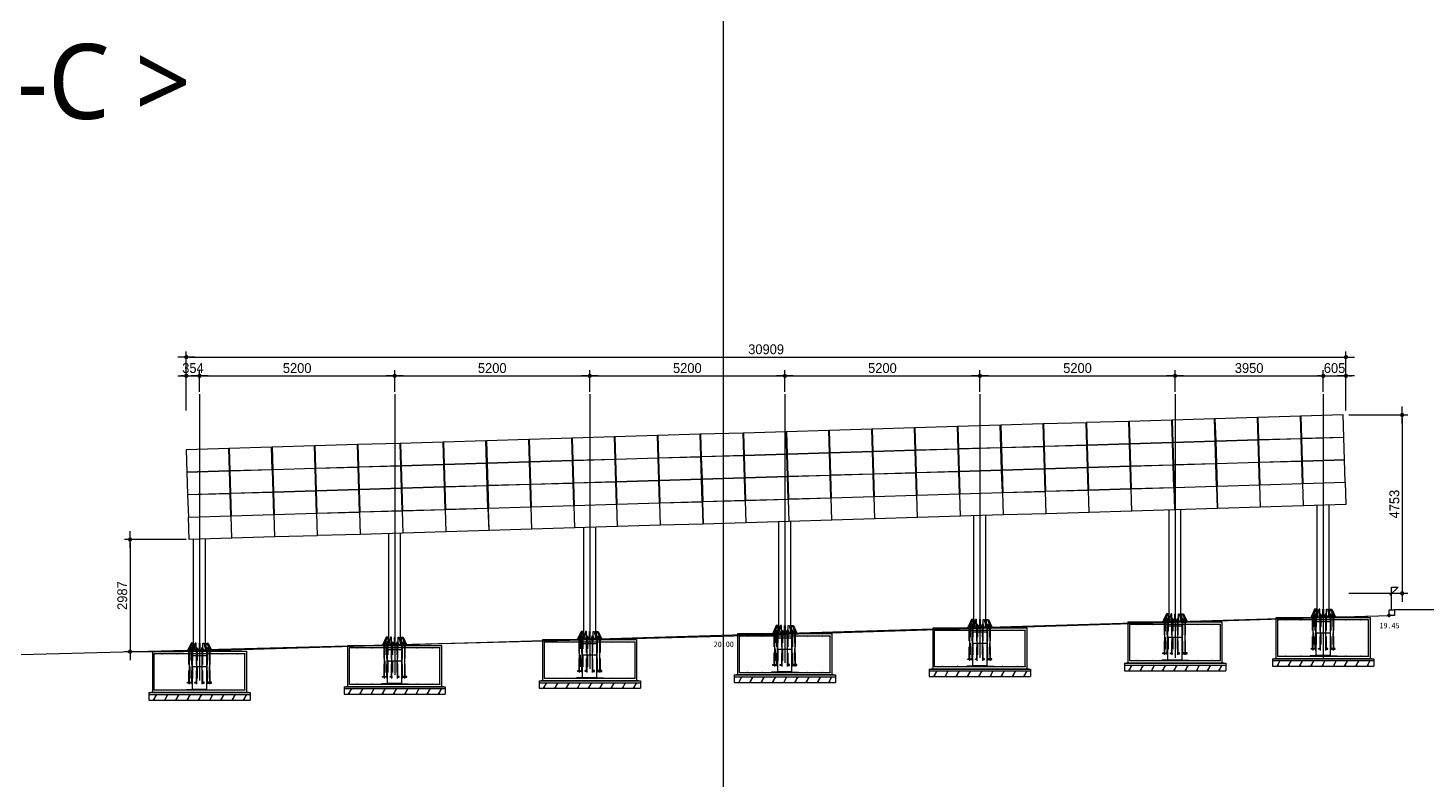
# Model space of a CAD drawing. Header units: millimetres. Extents: x 10297564 to 11610295, y -9287743 to -8409454.
# Drawn here: x 10773432 to 10810723, y -9248164 to -9228131 of the extents above; entities that cross this region are included whole.
import ezdxf

# ---------------------------------------------------------------- set-up
doc = ezdxf.new("R2010")
doc.units = ezdxf.units.MM
doc.header["$LTSCALE"] = 100
doc.linetypes.add('CEN1', pattern=[22, 15, -3, 1, -3])
doc.linetypes.add('HIDDEN2', pattern=[4.7625, 3.175, -1.5875])
for name, color, linetype in [('BOLT', 210, 'Continuous'), ('CEN', 1, 'CEN1'), ('CON', 2, 'Continuous'), ('dim', 7, 'Continuous'), ('FIN', 8, 'Continuous'), ('HD-16', 3, 'Continuous'), ('module', 5, 'Continuous'), ('PLATE', 6, 'Continuous'), ('단면도', 140, 'Continuous'), ('부속품', 4, 'Continuous'), ('원형강관', 4, 'Continuous'), ('지적경계', 6, 'Continuous'), ('표기', 6, 'Continuous')]:
    doc.layers.add(name, color=color, linetype=linetype)
doc.styles.add('box1', font='malgun.ttf')
doc.styles.add('KSHP', font='DotumChe.ttf')
doc.styles.add('돋음', font='Dotum.ttf')
doc.dimstyles.new('NDIM-150', dxfattribs={"dimscale": 75, "dimtxt": 3.5, "dimasz": 1, "dimexe": 2, "dimexo": 1, "dimgap": 1, "dimtad": 1, "dimdec": 0, "dimzin": 0, "dimdsep": 46, "dimtxsty": '돋음', "dimblk": 'dotk', "dimcen": 2, "dimdle": 2, "dimclrd": 4, "dimclre": 4, "dimclrt": 7, "dimadec": 0, "dimazin": 0, "dimtfac": 1, "dimtdec": 0, "dimtix": 1, "dimtmove": 2, "dimatfit": 3, "dimldrblk": 'DIMDOT', "dimfxl": 1, "dimtolj": 1, "dimtzin": 0, "dimlwd": -1, "dimlwe": -1, "dimarcsym": 0})

# ---------------------------------------------------------------- blocks, each defined once
blk = doc.blocks.new('dotk')
blk.add_line((-3, 0), (3, 0))
at = {"const_width": 0.75}
blk.add_lwpolyline([(-0.375, 0, 1), (0.375, 0, 1)], format="xyb", close=True, dxfattribs=at)
blk = doc.blocks.new('*D1163')
at = {"layer": 'defpoints', "color": 0, "linetype": 'ByBlock', "ltscale": 1.8, "transparency": 16777216}
for p in [(10808562, -9236898), (10777653, -9238398), (10808562, -9238398)]:
    blk.add_point(p, dxfattribs=at)
at = {"layer": 'dim', "color": 4, "ltscale": 1.8, "transparency": 16777216}
for p, q in [((10777653, -9238323), (10777653, -9236748)), ((10777728, -9236898), (10808487, -9236898)), ((10808562, -9238323), (10808562, -9236748))]:
    blk.add_line(p, q, dxfattribs=at)
at = {"layer": 'dim', "color": 4, "linetype": 'ByBlock', "ltscale": 1.8, "transparency": 16777216, "xscale": 75, "yscale": 75, "zscale": 75, "rotation": 180}
blk.add_blockref('dotk', (10777653, -9236898), dxfattribs=at)
at = {"layer": 'dim', "color": 4, "linetype": 'ByBlock', "ltscale": 1.8, "transparency": 16777216, "xscale": 75, "yscale": 75, "zscale": 75}
blk.add_blockref('dotk', (10808562, -9236898), dxfattribs=at)
at = {"layer": 'dim', "color": 7, "linetype": 'ByBlock', "ltscale": 1.8, "transparency": 16777216, "insert": (10793107, -9236692), "char_height": 262.5, "attachment_point": 5, "style": '돋음'}
blk.add_mtext('\\A1;30909', dxfattribs=at)
blk = doc.blocks.new('DIMDOT')
blk.add_line((-1.5, 0), (1.5, 0))
blk.add_circle((0, 0), 0.75)
blk = doc.blocks.new('*D1164')
at = {"layer": 'defpoints', "color": 0, "linetype": 'ByBlock', "ltscale": 1.8, "transparency": 16777216}
for p in [(10778007, -9237398), (10778007, -9237898), (10777653, -9238398)]:
    blk.add_point(p, dxfattribs=at)
at = {"layer": 'dim', "color": 4, "ltscale": 1.8, "transparency": 16777216}
for p, q in [((10777578, -9237398), (10777503, -9237398)), ((10777653, -9238323), (10777653, -9237248)), ((10777653, -9237398), (10778007, -9237398)), ((10778007, -9237823), (10778007, -9237248)), ((10778082, -9237398), (10778157, -9237398))]:
    blk.add_line(p, q, dxfattribs=at)
at = {"layer": 'dim', "color": 4, "linetype": 'ByBlock', "ltscale": 1.8, "transparency": 16777216, "xscale": 75, "yscale": 75, "zscale": 75}
blk.add_blockref('dotk', (10777653, -9237398), dxfattribs=at)
at = {"layer": 'dim', "color": 4, "linetype": 'ByBlock', "ltscale": 1.8, "transparency": 16777216, "xscale": 75, "yscale": 75, "zscale": 75, "rotation": 180}
blk.add_blockref('dotk', (10778007, -9237398), dxfattribs=at)
at = {"layer": 'dim', "color": 7, "linetype": 'ByBlock', "ltscale": 1.8, "transparency": 16777216, "insert": (10777830, -9237192), "char_height": 262.5, "attachment_point": 5, "style": '돋음'}
blk.add_mtext('\\A1;354', dxfattribs=at)
blk = doc.blocks.new('*D1165')
at = {"layer": 'defpoints', "color": 0, "linetype": 'ByBlock', "ltscale": 1.8, "transparency": 16777216}
for p in [(10804007, -9237398), (10798807, -9237898), (10804007, -9237898)]:
    blk.add_point(p, dxfattribs=at)
at = {"layer": 'dim', "color": 4, "ltscale": 1.8, "transparency": 16777216}
for p, q in [((10798807, -9237823), (10798807, -9237248)), ((10798882, -9237398), (10803932, -9237398)), ((10804007, -9237823), (10804007, -9237248))]:
    blk.add_line(p, q, dxfattribs=at)
at = {"layer": 'dim', "color": 4, "linetype": 'ByBlock', "ltscale": 1.8, "transparency": 16777216, "xscale": 75, "yscale": 75, "zscale": 75, "rotation": 180}
blk.add_blockref('dotk', (10798807, -9237398), dxfattribs=at)
at = {"layer": 'dim', "color": 4, "linetype": 'ByBlock', "ltscale": 1.8, "transparency": 16777216, "xscale": 75, "yscale": 75, "zscale": 75}
blk.add_blockref('dotk', (10804007, -9237398), dxfattribs=at)
at = {"layer": 'dim', "color": 7, "linetype": 'ByBlock', "ltscale": 1.8, "transparency": 16777216, "insert": (10801407, -9237192), "char_height": 262.5, "attachment_point": 5, "style": '돋음'}
blk.add_mtext('\\A1;5200', dxfattribs=at)
blk = doc.blocks.new('*D1166')
at = {"layer": 'defpoints', "color": 0, "linetype": 'ByBlock', "ltscale": 1.8, "transparency": 16777216}
for p in [(10807957, -9237398), (10804007, -9237898), (10807957, -9237898)]:
    blk.add_point(p, dxfattribs=at)
at = {"layer": 'dim', "color": 4, "ltscale": 1.8, "transparency": 16777216}
for p, q in [((10804007, -9237823), (10804007, -9237248)), ((10804082, -9237398), (10807882, -9237398)), ((10807957, -9237823), (10807957, -9237248))]:
    blk.add_line(p, q, dxfattribs=at)
at = {"layer": 'dim', "color": 4, "linetype": 'ByBlock', "ltscale": 1.8, "transparency": 16777216, "xscale": 75, "yscale": 75, "zscale": 75, "rotation": 180}
blk.add_blockref('dotk', (10804007, -9237398), dxfattribs=at)
at = {"layer": 'dim', "color": 4, "linetype": 'ByBlock', "ltscale": 1.8, "transparency": 16777216, "xscale": 75, "yscale": 75, "zscale": 75}
blk.add_blockref('dotk', (10807957, -9237398), dxfattribs=at)
at = {"layer": 'dim', "color": 7, "linetype": 'ByBlock', "ltscale": 1.8, "transparency": 16777216, "insert": (10805982, -9237192), "char_height": 262.5, "attachment_point": 5, "style": '돋음'}
blk.add_mtext('\\A1;3950', dxfattribs=at)
blk = doc.blocks.new('*D1167')
at = {"layer": 'defpoints', "color": 0, "linetype": 'ByBlock', "ltscale": 1.8, "transparency": 16777216}
for p in [(10808562, -9237398), (10807957, -9237898), (10808562, -9238398)]:
    blk.add_point(p, dxfattribs=at)
at = {"layer": 'dim', "color": 4, "ltscale": 1.8, "transparency": 16777216}
for p, q in [((10807882, -9237398), (10807807, -9237398)), ((10807957, -9237823), (10807957, -9237248)), ((10807957, -9237398), (10808562, -9237398)), ((10808562, -9238323), (10808562, -9237248)), ((10808637, -9237398), (10808712, -9237398))]:
    blk.add_line(p, q, dxfattribs=at)
at = {"layer": 'dim', "color": 4, "linetype": 'ByBlock', "ltscale": 1.8, "transparency": 16777216, "xscale": 75, "yscale": 75, "zscale": 75}
blk.add_blockref('dotk', (10807957, -9237398), dxfattribs=at)
at = {"layer": 'dim', "color": 4, "linetype": 'ByBlock', "ltscale": 1.8, "transparency": 16777216, "xscale": 75, "yscale": 75, "zscale": 75, "rotation": 180}
blk.add_blockref('dotk', (10808562, -9237398), dxfattribs=at)
at = {"layer": 'dim', "color": 7, "linetype": 'ByBlock', "ltscale": 1.8, "transparency": 16777216, "insert": (10808259, -9237192), "char_height": 262.5, "attachment_point": 5, "style": '돋음'}
blk.add_mtext('\\A1;605', dxfattribs=at)
blk = doc.blocks.new('*D1168')
at = {"layer": 'defpoints', "color": 0, "linetype": 'ByBlock', "ltscale": 1.8, "transparency": 16777216}
for p in [(10798807, -9237398), (10793607, -9237898), (10798807, -9237898)]:
    blk.add_point(p, dxfattribs=at)
at = {"layer": 'dim', "color": 4, "ltscale": 1.8, "transparency": 16777216}
for p, q in [((10793607, -9237823), (10793607, -9237248)), ((10793682, -9237398), (10798732, -9237398)), ((10798807, -9237823), (10798807, -9237248))]:
    blk.add_line(p, q, dxfattribs=at)
at = {"layer": 'dim', "color": 4, "linetype": 'ByBlock', "ltscale": 1.8, "transparency": 16777216, "xscale": 75, "yscale": 75, "zscale": 75, "rotation": 180}
blk.add_blockref('dotk', (10793607, -9237398), dxfattribs=at)
at = {"layer": 'dim', "color": 4, "linetype": 'ByBlock', "ltscale": 1.8, "transparency": 16777216, "xscale": 75, "yscale": 75, "zscale": 75}
blk.add_blockref('dotk', (10798807, -9237398), dxfattribs=at)
at = {"layer": 'dim', "color": 7, "linetype": 'ByBlock', "ltscale": 1.8, "transparency": 16777216, "insert": (10796207, -9237192), "char_height": 262.5, "attachment_point": 5, "style": '돋음'}
blk.add_mtext('\\A1;5200', dxfattribs=at)
blk = doc.blocks.new('*D1169')
at = {"layer": 'defpoints', "color": 0, "linetype": 'ByBlock', "ltscale": 1.8, "transparency": 16777216}
for p in [(10793607, -9237398), (10788407, -9237898), (10793607, -9237898)]:
    blk.add_point(p, dxfattribs=at)
at = {"layer": 'dim', "color": 4, "ltscale": 1.8, "transparency": 16777216}
for p, q in [((10788407, -9237823), (10788407, -9237248)), ((10788482, -9237398), (10793532, -9237398)), ((10793607, -9237823), (10793607, -9237248))]:
    blk.add_line(p, q, dxfattribs=at)
at = {"layer": 'dim', "color": 4, "linetype": 'ByBlock', "ltscale": 1.8, "transparency": 16777216, "xscale": 75, "yscale": 75, "zscale": 75, "rotation": 180}
blk.add_blockref('dotk', (10788407, -9237398), dxfattribs=at)
at = {"layer": 'dim', "color": 4, "linetype": 'ByBlock', "ltscale": 1.8, "transparency": 16777216, "xscale": 75, "yscale": 75, "zscale": 75}
blk.add_blockref('dotk', (10793607, -9237398), dxfattribs=at)
at = {"layer": 'dim', "color": 7, "linetype": 'ByBlock', "ltscale": 1.8, "transparency": 16777216, "insert": (10791007, -9237192), "char_height": 262.5, "attachment_point": 5, "style": '돋음'}
blk.add_mtext('\\A1;5200', dxfattribs=at)
blk = doc.blocks.new('*D1170')
at = {"layer": 'defpoints', "color": 0, "linetype": 'ByBlock', "ltscale": 1.8, "transparency": 16777216}
for p in [(10788407, -9237398), (10783207, -9237898), (10788407, -9237898)]:
    blk.add_point(p, dxfattribs=at)
at = {"layer": 'dim', "color": 4, "ltscale": 1.8, "transparency": 16777216}
for p, q in [((10783207, -9237823), (10783207, -9237248)), ((10783282, -9237398), (10788332, -9237398)), ((10788407, -9237823), (10788407, -9237248))]:
    blk.add_line(p, q, dxfattribs=at)
at = {"layer": 'dim', "color": 4, "linetype": 'ByBlock', "ltscale": 1.8, "transparency": 16777216, "xscale": 75, "yscale": 75, "zscale": 75, "rotation": 180}
blk.add_blockref('dotk', (10783207, -9237398), dxfattribs=at)
at = {"layer": 'dim', "color": 4, "linetype": 'ByBlock', "ltscale": 1.8, "transparency": 16777216, "xscale": 75, "yscale": 75, "zscale": 75}
blk.add_blockref('dotk', (10788407, -9237398), dxfattribs=at)
at = {"layer": 'dim', "color": 7, "linetype": 'ByBlock', "ltscale": 1.8, "transparency": 16777216, "insert": (10785807, -9237192), "char_height": 262.5, "attachment_point": 5, "style": '돋음'}
blk.add_mtext('\\A1;5200', dxfattribs=at)
blk = doc.blocks.new('*D1171')
at = {"layer": 'defpoints', "color": 0, "linetype": 'ByBlock', "ltscale": 1.8, "transparency": 16777216}
for p in [(10783207, -9237398), (10778007, -9237898), (10783207, -9237898)]:
    blk.add_point(p, dxfattribs=at)
at = {"layer": 'dim', "color": 4, "ltscale": 1.8, "transparency": 16777216}
for p, q in [((10778007, -9237823), (10778007, -9237248)), ((10778082, -9237398), (10783132, -9237398)), ((10783207, -9237823), (10783207, -9237248))]:
    blk.add_line(p, q, dxfattribs=at)
at = {"layer": 'dim', "color": 4, "linetype": 'ByBlock', "ltscale": 1.8, "transparency": 16777216, "xscale": 75, "yscale": 75, "zscale": 75, "rotation": 180}
blk.add_blockref('dotk', (10778007, -9237398), dxfattribs=at)
at = {"layer": 'dim', "color": 4, "linetype": 'ByBlock', "ltscale": 1.8, "transparency": 16777216, "xscale": 75, "yscale": 75, "zscale": 75}
blk.add_blockref('dotk', (10783207, -9237398), dxfattribs=at)
at = {"layer": 'dim', "color": 7, "linetype": 'ByBlock', "ltscale": 1.8, "transparency": 16777216, "insert": (10780607, -9237192), "char_height": 262.5, "attachment_point": 5, "style": '돋음'}
blk.add_mtext('\\A1;5200', dxfattribs=at)
blk = doc.blocks.new('M20-900L-2')
at = {"layer": 'BOLT', "color": 8}
for p, q in [((-67476, 389887), (-67513, 389887)), ((-67513, 389887), (-67513, 389883)), ((-67513, 389883), (-67476, 389883)), ((-67513, 389860), (-67513, 389864)), ((-67513, 389864), (-67476, 389864)), ((-67476, 389860), (-67513, 389860)), ((-67512, 389923), (-67509, 389924)), ((-67512, 389923), (-67512, 389908)), ((-67512, 389908), (-67477, 389908)), ((-67512, 389907), (-67509, 389908)), ((-67512, 389907), (-67512, 389892)), ((-67512, 389892), (-67477, 389892)), ((-67512, 389840), (-67512, 389855)), ((-67512, 389855), (-67477, 389855)), ((-67512, 389840), (-67509, 389839)), ((-67478, 389892), (-67511, 389892)), ((-67511, 389892), (-67511, 389887)), ((-67511, 389887), (-67478, 389887)), ((-67511, 389855), (-67511, 389860)), ((-67511, 389860), (-67478, 389860)), ((-67478, 389855), (-67511, 389855)), ((-67509, 389924), (-67479, 389924)), ((-67509, 389908), (-67479, 389908)), ((-67509, 389839), (-67479, 389839)), ((-67506, 389887), (-67506, 389883)), ((-67506, 389860), (-67506, 389864)), ((-67504, 389892), (-67504, 389887)), ((-67484, 389883), (-67504, 389883)), ((-67484, 389864), (-67504, 389864)), ((-67504, 389855), (-67504, 389860)), ((-67503, 389923), (-67503, 389908)), ((-67503, 389907), (-67503, 389892)), ((-67503, 389840), (-67503, 389855)), ((-67493, 389892), (-67498, 389887)), ((-67493, 389855), (-67498, 389860)), ((-67491, 389892), (-67496, 389887)), ((-67491, 389855), (-67496, 389860)), ((-67486, 389923), (-67486, 389908)), ((-67486, 389907), (-67486, 389892)), ((-67486, 389840), (-67486, 389855)), ((-67484, 389892), (-67484, 389887)), ((-67484, 389855), (-67484, 389860)), ((-67483, 389887), (-67483, 389883)), ((-67483, 389860), (-67483, 389864)), ((-67479, 389924), (-67477, 389923)), ((-67479, 389908), (-67477, 389907)), ((-67479, 389839), (-67477, 389840)), ((-67478, 389887), (-67478, 389892)), ((-67478, 389860), (-67478, 389855)), ((-67477, 389908), (-67477, 389923)), ((-67477, 389892), (-67477, 389907)), ((-67477, 389855), (-67477, 389840)), ((-67476, 389883), (-67476, 389887)), ((-67476, 389864), (-67476, 389860))]:
    blk.add_line(p, q, dxfattribs=at)
at = {"layer": 'BOLT', "color": 8, "linetype": 'HIDDEN2', "elevation": 0}
blk.add_lwpolyline([(-67506, 389933), (-67482, 389933), (-67486, 389934), (-67503, 389934), (-67506, 389933), (-67506, 389014), (-67444, 389014), (-67444, 389038), (-67482, 389038), (-67482, 389933)], dxfattribs=at)
at = {"layer": 'BOLT', "color": 8}
for centre, radius, start, end in [((-67507, 389917), 7.66, 55.591, 124.409), ((-67507, 389900), 7.66, 55.591, 124.409), ((-67507, 389846), 7.66, 235.591, 304.409), ((-67494, 389894), 30, 90.4002, 107.1986), ((-67494, 389878), 30, 90.4002, 107.1986), ((-67494, 389869), 30, 252.8014, 269.5998), ((-67495, 389894), 30, 72.8014, 89.5998), ((-67495, 389878), 30, 72.8014, 89.5998), ((-67495, 389869), 30, 270.4002, 287.1986), ((-67481, 389917), 7.66, 55.591, 124.409), ((-67481, 389900), 7.66, 55.591, 124.409), ((-67481, 389846), 7.66, 235.591, 304.409)]:
    blk.add_arc(centre, radius, start, end, dxfattribs=at)
at = {"layer": 'CEN'}
blk.add_line((-67494, 388984), (-67494, 389969), dxfattribs=at)
at = {"layer": '부속품', "color": 5, "elevation": 0}
blk.add_lwpolyline([(-67468, 389926), (-67476, 389940), (-67484, 389953, 0.250765), (-67486, 389954), (-67504, 389954, 0.250765), (-67506, 389953), (-67514, 389940), (-67520, 389926), (-67525, 389911), (-67525, 389883), (-67464, 389883), (-67464, 389911)], format="xyb", close=True, dxfattribs=at)
blk = doc.blocks.new('잡석다짐표시-1')
at = {"layer": 'FIN', "color": 8}
for p, q in [((-51317, 390310), (-51231, 390460)), ((-51248, 390430), (-51266, 390460)), ((-51283, 390310), (-51300, 390340))]:
    blk.add_line(p, q, dxfattribs=at)
blk = doc.blocks.new('A$Cb693f4c1')
at = {"layer": 'CON'}
for p, q in [((-1250, -1100), (-1250, 0)), ((-1250, 0), (1250, 0)), ((1250, 0), (1250, -1100)), ((1300, -1100), (-1300, -1100))]:
    blk.add_line(p, q, dxfattribs=at)
at = {"layer": 'CON', "color": 8}
for p, q in [((-1350, -1100), (-1350, -1300)), ((-1350, -1100), (1350, -1100)), ((1350, -1100), (1350, -1300)), ((-1350, -1150), (1350, -1150)), ((-1350, -1300), (1350, -1300))]:
    blk.add_line(p, q, dxfattribs=at)
at = {"layer": 'HD-16'}
for p, q in [((-1208, -60), (1208, -60)), ((-1208, -1040), (-1208, -60)), ((-190, -1024), (-190, -60)), ((-190, -110), (190, -110)), ((0, -60), (0, -780)), ((190, -1024), (190, -60)), ((1208, -1040), (1208, -60)), ((-190, -410), (190, -410)), ((1208, -1040), (-1208, -1040)), ((1208, -1040), (-1208, -1040)), ((-190, -1024), (-352, -1024)), ((-190, -1010), (190, -1010)), ((190, -1024), (368, -1024))]:
    blk.add_line(p, q, dxfattribs=at)
for centre in [(-1200, -68), (-1000, -68), (-600, -68), (-200, -68), (200, -68), (600, -68), (1000, -68), (1200, -68), (-1200, -1032), (-1000, -1032), (-600, -1032), (-200, -1032), (200, -1032), (600, -1032), (1000, -1032), (1200, -1032)]:
    blk.add_circle(centre, 8, dxfattribs=at)
at = {"layer": 'CEN'}
for p in [(50087, -391610), (50387, -391610), (50687, -391610), (50987, -391610), (51287, -391610), (51587, -391610), (51887, -391610), (52187, -391610), (52487, -391610)]:
    blk.add_blockref('잡석다짐표시-1', p, dxfattribs=at)
blk = doc.blocks.new('*D1172')
at = {"layer": 'defpoints', "color": 0, "linetype": 'ByBlock', "ltscale": 1.8, "transparency": 16777216}
for p in [(10808561, -9238439), (10808561, -9243191), (10810061, -9243191)]:
    blk.add_point(p, dxfattribs=at)
at = {"layer": 'dim', "color": 4, "ltscale": 1.8, "transparency": 16777216}
for p, q in [((10808636, -9238439), (10810211, -9238439)), ((10810061, -9238514), (10810061, -9243116)), ((10808636, -9243191), (10810211, -9243191))]:
    blk.add_line(p, q, dxfattribs=at)
at = {"layer": 'dim', "color": 4, "linetype": 'ByBlock', "ltscale": 1.8, "transparency": 16777216, "xscale": 75, "yscale": 75, "zscale": 75}
for p, rotation in [((10810061, -9238439), 90), ((10810061, -9243191), 270)]:
    blk.add_blockref('dotk', p, dxfattribs=dict(at, rotation=rotation))
at = {"layer": 'dim', "color": 7, "linetype": 'ByBlock', "ltscale": 1.8, "transparency": 16777216, "insert": (10809855, -9240815), "char_height": 262.5, "attachment_point": 5, "rotation": 90, "style": '돋음'}
blk.add_mtext('\\A1;4753', dxfattribs=at)
blk = doc.blocks.new('*D1173')
at = {"layer": 'defpoints', "color": 0, "linetype": 'ByBlock', "ltscale": 1.8, "transparency": 16777216}
for p in [(10777725, -9241758), (10776153, -9244746), (10777652, -9244746)]:
    blk.add_point(p, dxfattribs=at)
at = {"layer": 'dim', "color": 4, "ltscale": 1.8, "transparency": 16777216}
for p, q in [((10777650, -9241758), (10776003, -9241758)), ((10776153, -9241833), (10776153, -9244671)), ((10777577, -9244746), (10776003, -9244746))]:
    blk.add_line(p, q, dxfattribs=at)
at = {"layer": 'dim', "color": 4, "linetype": 'ByBlock', "ltscale": 1.8, "transparency": 16777216, "xscale": 75, "yscale": 75, "zscale": 75}
for p, rotation in [((10776153, -9241758), 90), ((10776153, -9244746), 270)]:
    blk.add_blockref('dotk', p, dxfattribs=dict(at, rotation=rotation))
at = {"layer": 'dim', "color": 7, "linetype": 'ByBlock', "ltscale": 1.8, "transparency": 16777216, "insert": (10775946, -9243252), "char_height": 262.5, "attachment_point": 5, "rotation": 90, "style": '돋음'}
blk.add_mtext('\\A1;2987', dxfattribs=at)

msp = doc.modelspace()

# ---------------------------------------------------------------- linework, layer by layer
at = {"color": 8}
msp.add_line((10808561.5, -9243814.6), (10777652.5, -9244745.5), dxfattribs=at)
msp.add_line((10808561.5, -9243814.6), (10777652.5, -9244745.5), dxfattribs=at)
msp.add_lwpolyline([(10809710.1, -9243628.4), (10809860.1, -9243628.4), (10809860.1, -9243778.4), (10809710.1, -9243778.4)], close=True)
for points in [[(10812154.9, -9243628.4), (10809860.1, -9243628.4)], [(10738269, -9245628.4), (10757569.2, -9245228.4), (10791965, -9244328.4), (10809710.1, -9243778.4)]]:
    msp.add_lwpolyline(points)
msp.add_lwpolyline([(10778513.1, -9244680.4), (10791965, -9244328.4), (10809364.1, -9243789.2)], dxfattribs=at)
at = {"layer": 'CEN', "linetype": 'Continuous', "ltscale": 2}
for p, q in [((10778006.5, -9237889.5), (10778006.5, -9244912.2)), ((10783206.5, -9237889.5), (10783206.5, -9244912.2)), ((10788406.5, -9237889.5), (10788406.5, -9244912.2)), ((10793606.5, -9237889.5), (10793606.5, -9244912.2)), ((10798806.5, -9237889.5), (10798806.5, -9244912.2)), ((10804006.5, -9237889.5), (10804006.5, -9244912.2)), ((10807956.5, -9237889.5), (10807956.5, -9244912.2))]:
    msp.add_line(p, q, dxfattribs=at)
at = {"layer": 'module', "linetype": 'Continuous', "ltscale": 2}
for points in [[(10806204.6, -9238507.7), (10805072.1, -9238541.9), (10805090, -9239137.7), (10806222.5, -9239103.6)], [(10807347.1, -9238473.3), (10806214.6, -9238507.4), (10806232.5, -9239103.3), (10807365, -9239069.2)], [(10808489.5, -9238438.9), (10807357.1, -9238473), (10807375, -9239068.9), (10808507.5, -9239034.7)], [(10793637.3, -9238886.3), (10792504.8, -9238920.4), (10792522.7, -9239516.2), (10793655.2, -9239482.1)], [(10794779.8, -9238851.9), (10793647.3, -9238886), (10793665.2, -9239481.8), (10794797.7, -9239447.7)], [(10795922.2, -9238817.5), (10794789.8, -9238851.6), (10794807.7, -9239447.4), (10795940.2, -9239413.3)], [(10797064.7, -9238783), (10795932.2, -9238817.2), (10795950.2, -9239413), (10797082.7, -9239378.9)], [(10798207.2, -9238748.6), (10797074.7, -9238782.7), (10797092.7, -9239378.6), (10798225.1, -9239344.5)], [(10799349.7, -9238714.2), (10798217.2, -9238748.3), (10798235.1, -9239344.2), (10799367.6, -9239310)], [(10800492.2, -9238679.8), (10799359.7, -9238713.9), (10799377.6, -9239309.7), (10800510.1, -9239275.6)], [(10801634.6, -9238645.4), (10800502.2, -9238679.5), (10800520.1, -9239275.3), (10801652.6, -9239241.2)], [(10802777.1, -9238611), (10801644.6, -9238645.1), (10801662.6, -9239240.9), (10802795.1, -9239206.8)], [(10803919.6, -9238576.6), (10802787.1, -9238610.7), (10802805.1, -9239206.5), (10803937.6, -9239172.4)], [(10805062.1, -9238542.2), (10803929.6, -9238576.3), (10803947.6, -9239172.1), (10805080, -9239138)], [(10781070, -9239264.8), (10779937.5, -9239298.9), (10779955.4, -9239894.7), (10781087.9, -9239860.6)], [(10782212.5, -9239230.4), (10781080, -9239264.5), (10781097.9, -9239860.3), (10782230.4, -9239826.2)], [(10783354.9, -9239196), (10782222.5, -9239230.1), (10782240.4, -9239825.9), (10783372.9, -9239791.8)], [(10784497.4, -9239161.6), (10783364.9, -9239195.7), (10783382.9, -9239791.5), (10784515.4, -9239757.4)], [(10785639.9, -9239127.2), (10784507.4, -9239161.3), (10784525.4, -9239757.1), (10785657.8, -9239723)], [(10786782.4, -9239092.7), (10785649.9, -9239126.9), (10785667.8, -9239722.7), (10786800.3, -9239688.6)], [(10787924.9, -9239058.3), (10786792.4, -9239092.4), (10786810.3, -9239688.3), (10787942.8, -9239654.2)], [(10789067.3, -9239023.9), (10787934.9, -9239058), (10787952.8, -9239653.9), (10789085.3, -9239619.7)], [(10790209.8, -9238989.5), (10789077.3, -9239023.6), (10789095.3, -9239619.4), (10790227.8, -9239585.3)], [(10791352.3, -9238955.1), (10790219.8, -9238989.2), (10790237.8, -9239585), (10791370.3, -9239550.9)], [(10792494.8, -9238920.7), (10791362.3, -9238954.8), (10791380.3, -9239550.6), (10792512.7, -9239516.5)], [(10801652.7, -9239243.6), (10800520.2, -9239277.7), (10800538.1, -9239873.6), (10801670.6, -9239839.5)], [(10802795.1, -9239209.2), (10801662.7, -9239243.3), (10801680.6, -9239839.2), (10802813.1, -9239805.1)], [(10803937.6, -9239174.8), (10802805.1, -9239208.9), (10802823.1, -9239804.8), (10803955.6, -9239770.6)], [(10805080.1, -9239140.4), (10803947.6, -9239174.5), (10803965.6, -9239770.3), (10805098.1, -9239736.2)], [(10806222.6, -9239106), (10805090.1, -9239140.1), (10805108.1, -9239735.9), (10806240.5, -9239701.8)], [(10807365.1, -9239071.6), (10806232.6, -9239105.7), (10806250.5, -9239701.5), (10807383, -9239667.4)], [(10808507.6, -9239037.2), (10807375.1, -9239071.3), (10807393, -9239667.1), (10808525.5, -9239633)], [(10778785, -9239333.6), (10777652.5, -9239367.7), (10777670.5, -9239963.6), (10778803, -9239929.5)], [(10779927.5, -9239299.2), (10778795, -9239333.3), (10778813, -9239929.2), (10779945.4, -9239895)], [(10789085.4, -9239622.2), (10787952.9, -9239656.3), (10787970.8, -9240252.1), (10789103.3, -9240218)], [(10790227.8, -9239587.8), (10789095.4, -9239621.9), (10789113.3, -9240217.7), (10790245.8, -9240183.6)], [(10791370.3, -9239553.3), (10790237.8, -9239587.5), (10790255.8, -9240183.3), (10791388.3, -9240149.2)], [(10792512.8, -9239518.9), (10791380.3, -9239553), (10791398.3, -9240148.9), (10792530.8, -9240114.8)], [(10793655.3, -9239484.5), (10792522.8, -9239518.6), (10792540.8, -9240114.5), (10793673.2, -9240080.3)], [(10794797.8, -9239450.1), (10793665.3, -9239484.2), (10793683.2, -9240080), (10794815.7, -9240045.9)], [(10795940.3, -9239415.7), (10794807.8, -9239449.8), (10794825.7, -9240045.6), (10795958.2, -9240011.5)], [(10797082.7, -9239381.3), (10795950.3, -9239415.4), (10795968.2, -9240011.2), (10797100.7, -9239977.1)], [(10798225.2, -9239346.9), (10797092.7, -9239381), (10797110.7, -9239976.8), (10798243.2, -9239942.7)], [(10799367.7, -9239312.5), (10798235.2, -9239346.6), (10798253.2, -9239942.4), (10799385.6, -9239908.3)], [(10800510.2, -9239278), (10799377.7, -9239312.2), (10799395.6, -9239908), (10800528.1, -9239873.9)], [(10808525.6, -9239635.4), (10807393.1, -9239669.5), (10807411, -9240265.3), (10808543.5, -9240231.2)], [(10778803, -9239931.9), (10777670.5, -9239966), (10777688.5, -9240561.8), (10778821, -9240527.7)], [(10779945.5, -9239897.5), (10778813, -9239931.6), (10778831, -9240527.4), (10779963.5, -9240493.3)], [(10781088, -9239863.1), (10779955.5, -9239897.2), (10779973.5, -9240493), (10781105.9, -9240458.9)], [(10782230.5, -9239828.6), (10781098, -9239862.7), (10781115.9, -9240458.6), (10782248.4, -9240424.5)], [(10783373, -9239794.2), (10782240.5, -9239828.3), (10782258.4, -9240424.2), (10783390.9, -9240390.1)], [(10784515.4, -9239759.8), (10783383, -9239793.9), (10783400.9, -9240389.8), (10784533.4, -9240355.6)], [(10785657.9, -9239725.4), (10784525.4, -9239759.5), (10784543.4, -9240355.3), (10785675.9, -9240321.2)], [(10786800.4, -9239691), (10785667.9, -9239725.1), (10785685.9, -9240320.9), (10786818.3, -9240286.8)], [(10787942.9, -9239656.6), (10786810.4, -9239690.7), (10786828.3, -9240286.5), (10787960.8, -9240252.4)], [(10795958.3, -9240013.9), (10794825.8, -9240048.1), (10794843.7, -9240643.9), (10795976.2, -9240609.8)], [(10797100.8, -9239979.5), (10795968.3, -9240013.6), (10795986.2, -9240609.5), (10797118.7, -9240575.4)], [(10798243.2, -9239945.1), (10797110.8, -9239979.2), (10797128.7, -9240575.1), (10798261.2, -9240540.9)], [(10799385.7, -9239910.7), (10798253.2, -9239944.8), (10798271.2, -9240540.6), (10799403.7, -9240506.5)], [(10800528.2, -9239876.3), (10799395.7, -9239910.4), (10799413.7, -9240506.2), (10800546.2, -9240472.1)], [(10801670.7, -9239841.9), (10800538.2, -9239876), (10800556.1, -9240471.8), (10801688.6, -9240437.7)], [(10802813.2, -9239807.5), (10801680.7, -9239841.6), (10801698.6, -9240437.4), (10802831.1, -9240403.3)], [(10803955.6, -9239773.1), (10802823.2, -9239807.2), (10802841.1, -9240403), (10803973.6, -9240368.9)], [(10805098.1, -9239738.6), (10803965.6, -9239772.8), (10803983.6, -9240368.6), (10805116.1, -9240334.5)], [(10806240.6, -9239704.2), (10805108.1, -9239738.3), (10805126.1, -9240334.2), (10806258.6, -9240300.1)], [(10807383.1, -9239669.8), (10806250.6, -9239703.9), (10806268.6, -9240299.8), (10807401, -9240265.6)], [(10783391, -9240392.5), (10782258.5, -9240426.6), (10782276.4, -9241022.4), (10783408.9, -9240988.3)], [(10784533.5, -9240358.1), (10783401, -9240392.2), (10783418.9, -9240988), (10784551.4, -9240953.9)], [(10785675.9, -9240323.6), (10784543.5, -9240357.8), (10784561.4, -9240953.6), (10785693.9, -9240919.5)], [(10786818.4, -9240289.2), (10785685.9, -9240323.3), (10785703.9, -9240919.2), (10786836.4, -9240885.1)], [(10787960.9, -9240254.8), (10786828.4, -9240288.9), (10786846.4, -9240884.8), (10787978.9, -9240850.6)], [(10789103.4, -9240220.4), (10787970.9, -9240254.5), (10787988.8, -9240850.3), (10789121.3, -9240816.2)], [(10790245.9, -9240186), (10789113.4, -9240220.1), (10789131.3, -9240815.9), (10790263.8, -9240781.8)], [(10791388.3, -9240151.6), (10790255.9, -9240185.7), (10790273.8, -9240781.5), (10791406.3, -9240747.4)], [(10792530.8, -9240117.2), (10791398.3, -9240151.3), (10791416.3, -9240747.1), (10792548.8, -9240713)], [(10793673.3, -9240082.8), (10792540.8, -9240116.9), (10792558.8, -9240712.7), (10793691.3, -9240678.6)], [(10794815.8, -9240048.4), (10793683.3, -9240082.5), (10793701.3, -9240678.3), (10794833.7, -9240644.2)], [(10802841.2, -9240405.4), (10803973.7, -9240371.3), (10803991.6, -9240967.1), (10802859.1, -9241001.2)], [(10803983.7, -9240371), (10805116.2, -9240336.9), (10805134.1, -9240932.7), (10804001.6, -9240966.8)], [(10805126.1, -9240336.6), (10806258.6, -9240302.5), (10806276.6, -9240898.3), (10805144.1, -9240932.4)], [(10806268.6, -9240302.2), (10807401.1, -9240268.1), (10807419.1, -9240863.9), (10806286.6, -9240898)], [(10807411.1, -9240267.8), (10808543.6, -9240233.7), (10808561.5, -9240829.5), (10807429.1, -9240863.6)], [(10778821, -9240530.1), (10777688.6, -9240564.2), (10777706.5, -9241160.1), (10778839, -9241125.9)], [(10779963.5, -9240495.7), (10778831, -9240529.8), (10778849, -9241125.6), (10779981.5, -9241091.5)], [(10781106, -9240461.3), (10779973.5, -9240495.4), (10779991.5, -9241091.2), (10781124, -9241057.1)], [(10782248.5, -9240426.9), (10781116, -9240461), (10781134, -9241056.8), (10782266.4, -9241022.7)], [(10790273.9, -9240783.9), (10791406.4, -9240749.8), (10791424.3, -9241345.7), (10790291.8, -9241379.8)], [(10791416.4, -9240749.5), (10792548.9, -9240715.4), (10792566.8, -9241311.2), (10791434.3, -9241345.4)], [(10792558.8, -9240715.1), (10793691.3, -9240681), (10793709.3, -9241276.8), (10792576.8, -9241310.9)], [(10793701.3, -9240680.7), (10794833.8, -9240646.6), (10794851.8, -9241242.4), (10793719.3, -9241276.5)], [(10794843.8, -9240646.3), (10795976.3, -9240612.2), (10795994.2, -9241208), (10794861.8, -9241242.1)], [(10795986.3, -9240611.9), (10797118.8, -9240577.8), (10797136.7, -9241173.6), (10796004.2, -9241207.7)], [(10797128.8, -9240577.5), (10798261.3, -9240543.4), (10798279.2, -9241139.2), (10797146.7, -9241173.3)], [(10798271.3, -9240543.1), (10799403.7, -9240508.9), (10799421.7, -9241104.8), (10798289.2, -9241138.9)], [(10799413.7, -9240508.6), (10800546.2, -9240474.5), (10800564.2, -9241070.4), (10799431.7, -9241104.5)], [(10800556.2, -9240474.2), (10801688.7, -9240440.1), (10801706.7, -9241036), (10800574.2, -9241070.1)], [(10801698.7, -9240439.8), (10802831.2, -9240405.7), (10802849.1, -9241001.5), (10801716.6, -9241035.6)], [(10777706.6, -9241162.5), (10778839.1, -9241128.4), (10778857, -9241724.2), (10777724.5, -9241758.3)], [(10778849.1, -9241128.1), (10779981.5, -9241093.9), (10779999.5, -9241689.8), (10778867, -9241723.9)], [(10779991.5, -9241093.6), (10781124, -9241059.5), (10781142, -9241655.4), (10780009.5, -9241689.5)], [(10781134, -9241059.2), (10782266.5, -9241025.1), (10782284.5, -9241621), (10781152, -9241655.1)], [(10782276.5, -9241024.8), (10783409, -9240990.7), (10783426.9, -9241586.5), (10782294.5, -9241620.6)], [(10783419, -9240990.4), (10784551.5, -9240956.3), (10784569.4, -9241552.1), (10783436.9, -9241586.2)], [(10784561.5, -9240956), (10785694, -9240921.9), (10785711.9, -9241517.7), (10784579.4, -9241551.8)], [(10785704, -9240921.6), (10786836.4, -9240887.5), (10786854.4, -9241483.3), (10785721.9, -9241517.4)], [(10786846.4, -9240887.2), (10787978.9, -9240853.1), (10787996.9, -9241448.9), (10786864.4, -9241483)], [(10787988.9, -9240852.8), (10789121.4, -9240818.7), (10789139.4, -9241414.5), (10788006.9, -9241448.6)], [(10789131.4, -9240818.4), (10790263.9, -9240784.2), (10790281.8, -9241380.1), (10789149.3, -9241414.2)]]:
    msp.add_lwpolyline(points, close=True, dxfattribs=at)
at = {"layer": 'PLATE'}
for p, q in [((10798800.5, -9244082.4), (10798812.5, -9244082.4)), ((10804000.5, -9243925.8), (10804012.5, -9243925.8)), ((10807950.5, -9243806.8), (10807962.5, -9243806.8)), ((10788400.5, -9244395.6), (10788412.5, -9244395.6)), ((10793600.5, -9244239), (10793612.5, -9244239)), ((10778000.5, -9244708.9), (10778012.5, -9244708.9)), ((10783200.5, -9244552.3), (10783212.5, -9244552.3))]:
    msp.add_line(p, q, dxfattribs=at)
for points in [[(10803691.5, -9243935.8), (10803828.7, -9243935.8), (10803828.7, -9243735.8), (10803778.7, -9243735.8), (10803691.5, -9243925.8), (10803691.5, -9243935.8)], [(10803733.7, -9243935.8), (10803852.6, -9243935.8), (10803852.6, -9243735.8), (10803809.3, -9243735.8), (10803733.7, -9243925.8), (10803733.7, -9243935.8)], [(10803849, -9243935.8), (10803917.6, -9243935.8), (10803917.6, -9243735.8), (10803892.6, -9243735.8), (10803849, -9243925.8), (10803849, -9243935.8)], [(10804000.5, -9243935.8), (10804000.5, -9243735.8), (10804012.5, -9243735.8), (10804012.5, -9243935.8)], [(10804164, -9243935.8), (10804095.4, -9243935.8), (10804095.4, -9243735.8), (10804120.4, -9243735.8), (10804164, -9243925.8), (10804164, -9243935.8)], [(10804279.3, -9243935.8), (10804160.5, -9243935.8), (10804160.5, -9243735.8), (10804203.8, -9243735.8), (10804279.3, -9243925.8), (10804279.3, -9243935.8)], [(10804321.5, -9243935.8), (10804184.3, -9243935.8), (10804184.3, -9243735.8), (10804234.3, -9243735.8), (10804321.5, -9243925.8), (10804321.5, -9243935.8)], [(10807641.5, -9243816.8), (10807778.7, -9243816.8), (10807778.7, -9243616.8), (10807728.7, -9243616.8), (10807641.5, -9243806.8), (10807641.5, -9243816.8)], [(10807683.7, -9243816.8), (10807802.6, -9243816.8), (10807802.6, -9243616.8), (10807759.3, -9243616.8), (10807683.7, -9243806.8), (10807683.7, -9243816.8)], [(10807799, -9243816.8), (10807867.6, -9243816.8), (10807867.6, -9243616.8), (10807842.6, -9243616.8), (10807799, -9243806.8), (10807799, -9243816.8)], [(10807950.5, -9243816.8), (10807950.5, -9243616.8), (10807962.5, -9243616.8), (10807962.5, -9243816.8)], [(10808114, -9243816.8), (10808045.4, -9243816.8), (10808045.4, -9243616.8), (10808070.4, -9243616.8), (10808114, -9243806.8), (10808114, -9243816.8)], [(10808229.3, -9243816.8), (10808110.5, -9243816.8), (10808110.5, -9243616.8), (10808153.8, -9243616.8), (10808229.3, -9243806.8), (10808229.3, -9243816.8)], [(10808271.5, -9243816.8), (10808134.3, -9243816.8), (10808134.3, -9243616.8), (10808184.3, -9243616.8), (10808271.5, -9243806.8), (10808271.5, -9243816.8)], [(10793291.5, -9244249), (10793428.7, -9244249), (10793428.7, -9244049), (10793378.7, -9244049), (10793291.5, -9244239), (10793291.5, -9244249)], [(10793333.7, -9244249), (10793452.6, -9244249), (10793452.6, -9244049), (10793409.3, -9244049), (10793333.7, -9244239), (10793333.7, -9244249)], [(10793449, -9244249), (10793517.6, -9244249), (10793517.6, -9244049), (10793492.6, -9244049), (10793449, -9244239), (10793449, -9244249)], [(10793600.5, -9244249), (10793600.5, -9244049), (10793612.5, -9244049), (10793612.5, -9244249)], [(10793764, -9244249), (10793695.4, -9244249), (10793695.4, -9244049), (10793720.4, -9244049), (10793764, -9244239), (10793764, -9244249)], [(10793879.3, -9244249), (10793760.5, -9244249), (10793760.5, -9244049), (10793803.8, -9244049), (10793879.3, -9244239), (10793879.3, -9244249)], [(10793921.5, -9244249), (10793784.3, -9244249), (10793784.3, -9244049), (10793834.3, -9244049), (10793921.5, -9244239), (10793921.5, -9244249)], [(10798491.5, -9244092.4), (10798628.7, -9244092.4), (10798628.7, -9243892.4), (10798578.7, -9243892.4), (10798491.5, -9244082.4), (10798491.5, -9244092.4)], [(10798533.7, -9244092.4), (10798652.6, -9244092.4), (10798652.6, -9243892.4), (10798609.3, -9243892.4), (10798533.7, -9244082.4), (10798533.7, -9244092.4)], [(10798649, -9244092.4), (10798717.6, -9244092.4), (10798717.6, -9243892.4), (10798692.6, -9243892.4), (10798649, -9244082.4), (10798649, -9244092.4)], [(10798800.5, -9244092.4), (10798800.5, -9243892.4), (10798812.5, -9243892.4), (10798812.5, -9244092.4)], [(10798964, -9244092.4), (10798895.4, -9244092.4), (10798895.4, -9243892.4), (10798920.4, -9243892.4), (10798964, -9244082.4), (10798964, -9244092.4)], [(10799079.3, -9244092.4), (10798960.5, -9244092.4), (10798960.5, -9243892.4), (10799003.8, -9243892.4), (10799079.3, -9244082.4), (10799079.3, -9244092.4)], [(10799121.5, -9244092.4), (10798984.3, -9244092.4), (10798984.3, -9243892.4), (10799034.3, -9243892.4), (10799121.5, -9244082.4), (10799121.5, -9244092.4)], [(10782891.5, -9244562.3), (10783028.7, -9244562.3), (10783028.7, -9244362.3), (10782978.7, -9244362.3), (10782891.5, -9244552.3), (10782891.5, -9244562.3)], [(10782933.7, -9244562.3), (10783052.6, -9244562.3), (10783052.6, -9244362.3), (10783009.3, -9244362.3), (10782933.7, -9244552.3), (10782933.7, -9244562.3)], [(10783049, -9244562.3), (10783117.6, -9244562.3), (10783117.6, -9244362.3), (10783092.6, -9244362.3), (10783049, -9244552.3), (10783049, -9244562.3)], [(10783200.5, -9244562.3), (10783200.5, -9244362.3), (10783212.5, -9244362.3), (10783212.5, -9244562.3)], [(10783364, -9244562.3), (10783295.4, -9244562.3), (10783295.4, -9244362.3), (10783320.4, -9244362.3), (10783364, -9244552.3), (10783364, -9244562.3)], [(10783479.3, -9244562.3), (10783360.5, -9244562.3), (10783360.5, -9244362.3), (10783403.8, -9244362.3), (10783479.3, -9244552.3), (10783479.3, -9244562.3)], [(10783521.5, -9244562.3), (10783384.3, -9244562.3), (10783384.3, -9244362.3), (10783434.3, -9244362.3), (10783521.5, -9244552.3), (10783521.5, -9244562.3)], [(10788091.5, -9244405.6), (10788228.7, -9244405.6), (10788228.7, -9244205.6), (10788178.7, -9244205.6), (10788091.5, -9244395.6), (10788091.5, -9244405.6)], [(10788133.7, -9244405.6), (10788252.6, -9244405.6), (10788252.6, -9244205.6), (10788209.3, -9244205.6), (10788133.7, -9244395.6), (10788133.7, -9244405.6)], [(10788249, -9244405.6), (10788317.6, -9244405.6), (10788317.6, -9244205.6), (10788292.6, -9244205.6), (10788249, -9244395.6), (10788249, -9244405.6)], [(10788400.5, -9244405.6), (10788400.5, -9244205.6), (10788412.5, -9244205.6), (10788412.5, -9244405.6)], [(10788564, -9244405.6), (10788495.4, -9244405.6), (10788495.4, -9244205.6), (10788520.4, -9244205.6), (10788564, -9244395.6), (10788564, -9244405.6)], [(10788679.3, -9244405.6), (10788560.5, -9244405.6), (10788560.5, -9244205.6), (10788603.8, -9244205.6), (10788679.3, -9244395.6), (10788679.3, -9244405.6)], [(10788721.5, -9244405.6), (10788584.3, -9244405.6), (10788584.3, -9244205.6), (10788634.3, -9244205.6), (10788721.5, -9244395.6), (10788721.5, -9244405.6)], [(10777691.5, -9244718.9), (10777828.7, -9244718.9), (10777828.7, -9244518.9), (10777778.7, -9244518.9), (10777691.5, -9244708.9), (10777691.5, -9244718.9)], [(10777733.7, -9244718.9), (10777852.6, -9244718.9), (10777852.6, -9244518.9), (10777809.3, -9244518.9), (10777733.7, -9244708.9), (10777733.7, -9244718.9)], [(10777849, -9244718.9), (10777917.6, -9244718.9), (10777917.6, -9244518.9), (10777892.6, -9244518.9), (10777849, -9244708.9), (10777849, -9244718.9)], [(10778000.5, -9244718.9), (10778000.5, -9244518.9), (10778012.5, -9244518.9), (10778012.5, -9244718.9)], [(10778164, -9244718.9), (10778095.4, -9244718.9), (10778095.4, -9244518.9), (10778120.4, -9244518.9), (10778164, -9244708.9), (10778164, -9244718.9)], [(10778279.3, -9244718.9), (10778160.5, -9244718.9), (10778160.5, -9244518.9), (10778203.8, -9244518.9), (10778279.3, -9244708.9), (10778279.3, -9244718.9)], [(10778321.5, -9244718.9), (10778184.3, -9244718.9), (10778184.3, -9244518.9), (10778234.3, -9244518.9), (10778321.5, -9244708.9), (10778321.5, -9244718.9)]]:
    msp.add_lwpolyline(points, dxfattribs=at)
for points in [[(10798481.5, -9244092.4), (10799131.5, -9244092.4), (10799131.5, -9244108.4), (10798481.5, -9244108.4)], [(10803681.5, -9243935.8), (10804331.5, -9243935.8), (10804331.5, -9243951.8), (10803681.5, -9243951.8)], [(10807631.5, -9243816.8), (10808281.5, -9243816.8), (10808281.5, -9243832.8), (10807631.5, -9243832.8)], [(10788081.5, -9244405.6), (10788731.5, -9244405.6), (10788731.5, -9244421.6), (10788081.5, -9244421.6)], [(10793281.5, -9244249), (10793931.5, -9244249), (10793931.5, -9244265), (10793281.5, -9244265)], [(10777681.5, -9244718.9), (10778331.5, -9244718.9), (10778331.5, -9244734.9), (10777681.5, -9244734.9)], [(10782881.5, -9244562.3), (10783531.5, -9244562.3), (10783531.5, -9244578.3), (10782881.5, -9244578.3)]]:
    msp.add_lwpolyline(points, close=True, dxfattribs=at)
at = {"layer": '단면도'}
msp.add_line((10791965, -9212851.6), (10791965, -9272218.1), dxfattribs=at)
at = {"layer": '원형강관'}
for p, q in [((10798647.3, -9244092.4), (10798647.3, -9241128.1)), ((10798965.8, -9244092.4), (10798965.8, -9241118.5)), ((10803847.3, -9243935.8), (10803847.3, -9240971.5)), ((10804165.8, -9243935.8), (10804165.8, -9240961.9)), ((10807797.3, -9243816.8), (10807797.3, -9240852.5)), ((10808115.8, -9243816.8), (10808115.8, -9240842.9)), ((10788247.3, -9244405.6), (10788247.3, -9241441.3)), ((10788565.8, -9244405.6), (10788565.8, -9241431.8)), ((10793447.3, -9244249), (10793447.3, -9241284.7)), ((10793765.8, -9244249), (10793765.8, -9241275.1)), ((10777847.3, -9244718.9), (10777847.3, -9241754.6)), ((10778165.8, -9244718.9), (10778165.8, -9241745)), ((10783047.3, -9244562.3), (10783047.3, -9241598)), ((10783365.8, -9244562.3), (10783365.8, -9241588.4))]:
    msp.add_line(p, q, dxfattribs=at)
at = {"layer": '지적경계'}
msp.add_lwpolyline([(10809776.6, -9243628.4), (10809776.6, -9243028), (10809950, -9243028), (10809733.1, -9243240.1)], dxfattribs=at)
at = {"layer": '표기', "const_width": 50}
msp.add_lwpolyline([(10809685.1, -9243778.4, 1), (10809735.1, -9243778.4, 1)], format="xyb", close=True, dxfattribs=at)
at = {"layer": '표기'}
msp.add_lwpolyline([(10791964.8, -9244028), (10791964.8, -9244528)], dxfattribs=at)

# ---------------------------------------------------------------- block references
at = {"layer": 'CEN', "linetype": 'Continuous', "ltscale": 2}
for p in [(10798806.5, -9244108.4), (10804006.5, -9243951.8), (10807956.5, -9243832.8), (10788406.5, -9244421.6), (10793606.5, -9244265), (10778006.5, -9244734.9), (10783206.5, -9244578.3)]:
    msp.add_blockref('A$Cb693f4c1', p, dxfattribs=at)
at = {"layer": 'dim', "xscale": -1}
for p in [(10740191.9, -9633696.7), (10740264.4, -9633696.7), (10740389.9, -9633696.7), (10731041.9, -9633972.3), (10731114.4, -9633972.3), (10731239.9, -9633972.3), (10736241.9, -9633815.6), (10736314.4, -9633815.6), (10736439.9, -9633815.6), (10715441.9, -9634442.1), (10715514.4, -9634442.1), (10715639.9, -9634442.1), (10720641.9, -9634285.5), (10720714.4, -9634285.5), (10720839.9, -9634285.5), (10725841.9, -9634128.9), (10725914.4, -9634128.9), (10726039.9, -9634128.9), (10710241.9, -9634598.8), (10710314.4, -9634598.8), (10710439.9, -9634598.8)]:
    msp.add_blockref('M20-900L-2', p, dxfattribs=at)
at = {"layer": 'dim'}
for p in [(10875523.6, -9633696.7), (10875649.1, -9633696.7), (10875721.6, -9633696.7), (10866373.6, -9633972.3), (10866499.1, -9633972.3), (10866571.6, -9633972.3), (10871573.6, -9633815.6), (10871699.1, -9633815.6), (10871771.6, -9633815.6), (10850773.6, -9634442.1), (10850899.1, -9634442.1), (10850971.6, -9634442.1), (10855973.6, -9634285.5), (10856099.1, -9634285.5), (10856171.6, -9634285.5), (10861173.6, -9634128.9), (10861299.1, -9634128.9), (10861371.6, -9634128.9), (10845573.6, -9634598.8), (10845699.1, -9634598.8), (10845771.6, -9634598.8)]:
    msp.add_blockref('M20-900L-2', p, dxfattribs=at)

# ---------------------------------------------------------------- texts
at = {"layer": '표기'}
for s, height, style, p in [('< C-C >', 2000, 'box1', (10769310.7, -9230555.1)), ('19.45', 150, 'KSHP', (10809456, -9244124.6)), ('20.00', 150, 'KSHP', (10791710.6, -9244624.1))]:
    msp.add_text(s, height=height, dxfattribs=dict(at, style=style)).set_placement(p)

# ---------------------------------------------------------------- dimensions: what is measured, and where the dimension line sits
at = {"layer": 'dim', "linetype": 'ByBlock', "ltscale": 1.8}
for base, p1, p2, picture, middle in [((10808561.5, -9236898.2), (10777652.5, -9238398.4), (10808561.5, -9238398.2), '*D1163', (10793107, -9236691.8)), ((10778006.5, -9237398.2), (10777652.5, -9238398.4), (10778006.5, -9237898.2), '*D1164', (10777829.5, -9237191.8)), ((10783206.5, -9237398.2), (10778006.5, -9237898.2), (10783206.5, -9237898.2), '*D1171', (10780606.5, -9237191.8)), ((10788406.5, -9237398.2), (10783206.5, -9237898.2), (10788406.5, -9237898.2), '*D1170', (10785806.5, -9237191.8)), ((10793606.5, -9237398.2), (10788406.5, -9237898.2), (10793606.5, -9237898.2), '*D1169', (10791006.5, -9237191.8)), ((10798806.5, -9237398.2), (10793606.5, -9237898.2), (10798806.5, -9237898.2), '*D1168', (10796206.5, -9237191.8)), ((10804006.5, -9237398.2), (10798806.5, -9237898.2), (10804006.5, -9237898.2), '*D1165', (10801406.5, -9237191.8)), ((10807956.5, -9237398.2), (10804006.5, -9237898.2), (10807956.5, -9237898.2), '*D1166', (10805981.5, -9237191.8)), ((10808561.5, -9237398.2), (10807956.5, -9237898.2), (10808561.5, -9238398.2), '*D1167', (10808259, -9237191.8))]:
    dim = msp.add_linear_dim(base=base, p1=p1, p2=p2, dimstyle='NDIM-150', dxfattribs=at)
    dim.commit()
    dim.dimension.update_dxf_attribs({"geometry": picture, "text_midpoint": middle})
for base, p1, p2, picture, middle in [((10810061.2, -9243191.3), (10808561.2, -9238438.6), (10808561.2, -9243191.3), '*D1172', (10809854.8, -9240815)), ((10776152.5, -9244745.6), (10777724.5, -9241758.3), (10777652.2, -9244745.6), '*D1173', (10775946.1, -9243251.9))]:
    dim = msp.add_linear_dim(base=base, p1=p1, p2=p2, angle=90, dimstyle='NDIM-150', dxfattribs=at)
    dim.commit()
    dim.dimension.update_dxf_attribs({"geometry": picture, "text_midpoint": middle})

doc.saveas('drawing.dxf')
